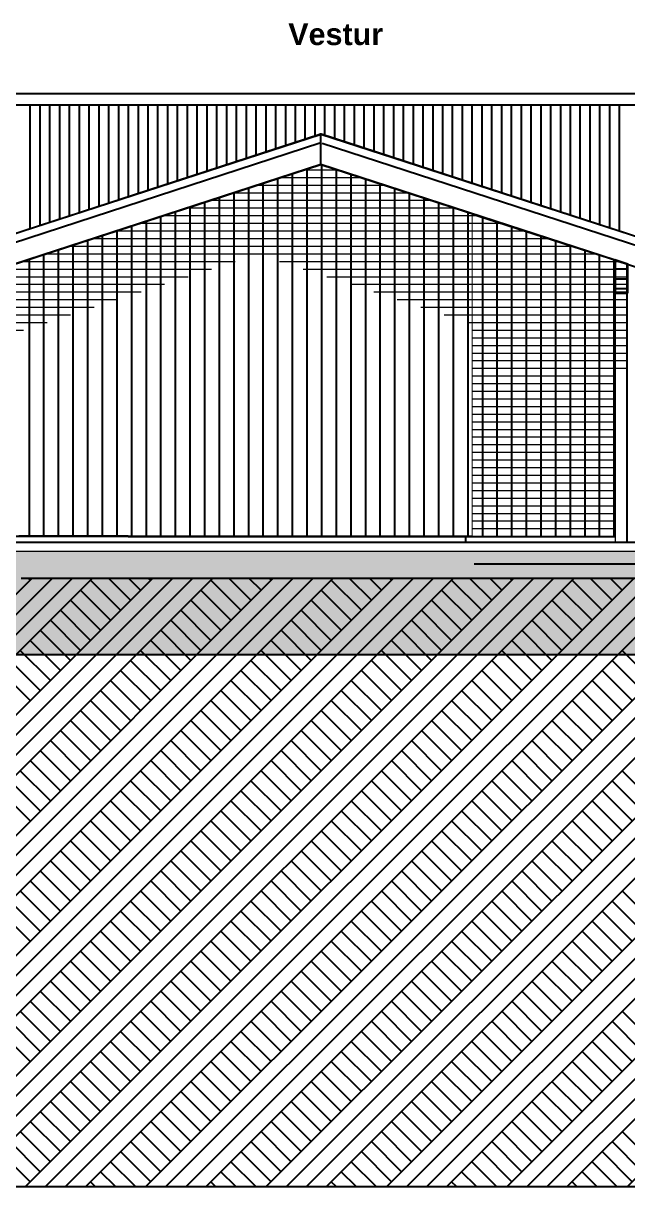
# Model space of a CAD drawing. Header units: millimetres. Extents: x -242231 to 419123, y -2399 to 525285.
# Drawn here: x -227840 to -222302, y 41923 to 52591 of the extents above; entities that cross this region are included whole.
import ezdxf

# ---------------------------------------------------------------- set-up
doc = ezdxf.new("R2010")
doc.units = ezdxf.units.MM
doc.set_wipeout_variables(frame=1)
doc.linetypes.add('Wipeout_Contour', pattern=[1000, 0, -1000])
doc.layers.add('Text', color=7, linetype='Continuous')
doc.styles.add('GENERATED_STYLE_1', font='swissb.ttf')
pattern_1 = [(0, (-212139.076, 47887.406), (0, 70), [])]

msp = doc.modelspace()

# ---------------------------------------------------------------- hatches: boundary and pattern name
at = {"linetype": 'Continuous', "lineweight": 0}
msp.add_hatch(color=255, dxfattribs=at).paths.add_polyline_path([(-236003.235, 46804.206), (-217445.945, 46804.206), (-217445.945, 47754.206), (-236003.235, 47754.206)], flags=0)

# ---------------------------------------------------------------- linework, layer by layer
at = {"linetype": 'Continuous'}
for p, q in [((-236003.235, 47754.206), (-217445.945, 47754.206)), ((-219877.895, 47631.406), (-223708.265, 47631.406)), ((-212143.888, 47500.052), (-227860.639, 47500.052)), ((-236003.235, 46804.206), (-217445.945, 46804.206)), ((-241594.239, 41923.199), (-194002.999, 41929.66))]:
    msp.add_line(p, q, dxfattribs=at)
at = {"color": 251, "linetype": 'Continuous', "lineweight": 25}
for p, q in [((-233336.327, 41924.32), (-227760.595, 47500.052)), ((-233152.455, 41924.345), (-227576.748, 47500.052)), ((-232968.582, 41924.37), (-227392.9, 47500.052)), ((-232784.709, 41924.395), (-227209.052, 47500.052)), ((-232233.091, 41924.47), (-226657.509, 47500.052)), ((-232049.218, 41924.495), (-226473.661, 47500.052)), ((-231865.346, 41924.52), (-226289.813, 47500.052)), ((-231681.473, 41924.545), (-226105.966, 47500.052)), ((-231129.855, 41924.62), (-225554.422, 47500.052)), ((-230945.982, 41924.644), (-225370.575, 47500.052)), ((-230762.109, 41924.669), (-225186.727, 47500.052)), ((-230578.237, 41924.694), (-225002.879, 47500.052)), ((-230026.618, 41924.769), (-224451.336, 47500.052)), ((-229842.746, 41924.794), (-224267.488, 47500.052)), ((-229658.873, 41924.819), (-224083.64, 47500.052)), ((-229475, 41924.844), (-223899.793, 47500.052)), ((-228923.382, 41924.919), (-223348.249, 47500.052)), ((-228739.509, 41924.944), (-223164.402, 47500.052)), ((-228555.637, 41924.969), (-222980.554, 47500.052)), ((-228371.764, 41924.994), (-222796.706, 47500.052)), ((-227820.146, 41925.069), (-222245.163, 47500.052)), ((-227776.134, 47484.513), (-227791.673, 47500.052)), ((-227636.273, 41925.094), (-222061.315, 47500.052)), ((-227452.4, 41925.119), (-221877.467, 47500.052)), ((-227268.528, 41925.144), (-221693.619, 47500.052)), ((-226948.819, 47208.742), (-227224.591, 47484.513)), ((-226856.895, 47300.665), (-227056.282, 47500.052)), ((-226764.971, 47392.589), (-226872.434, 47500.052)), ((-226716.909, 41925.219), (-221142.076, 47500.052)), ((-226673.048, 47484.513), (-226688.586, 47500.052)), ((-226533.037, 41925.244), (-220958.228, 47500.052)), ((-226349.164, 41925.269), (-220774.381, 47500.052)), ((-226165.291, 41925.294), (-220590.533, 47500.052)), ((-225845.733, 47208.742), (-226121.504, 47484.513)), ((-225753.809, 47300.665), (-225953.195, 47500.052)), ((-225661.885, 47392.589), (-225769.347, 47500.052)), ((-225613.673, 41925.368), (-220038.99, 47500.052)), ((-225569.961, 47484.513), (-225585.5, 47500.052)), ((-225429.8, 41925.393), (-219855.142, 47500.052)), ((-225245.928, 41925.418), (-219671.294, 47500.052)), ((-225062.055, 41925.443), (-219487.446, 47500.052)), ((-224742.646, 47208.742), (-225018.418, 47484.513)), ((-224650.722, 47300.665), (-224850.109, 47500.052)), ((-224558.798, 47392.589), (-224666.261, 47500.052)), ((-224510.437, 41925.518), (-218935.903, 47500.052)), ((-224466.874, 47484.513), (-224482.413, 47500.052)), ((-224326.564, 41925.543), (-218752.055, 47500.052)), ((-224142.691, 41925.568), (-218568.208, 47500.052)), ((-223958.819, 41925.593), (-218384.36, 47500.052)), ((-223639.56, 47208.742), (-223915.331, 47484.513)), ((-223547.636, 47300.665), (-223747.022, 47500.052)), ((-223455.712, 47392.589), (-223563.174, 47500.052)), ((-223407.2, 41925.668), (-217832.817, 47500.052)), ((-223363.788, 47484.513), (-223379.327, 47500.052)), ((-223223.328, 41925.693), (-217648.969, 47500.052)), ((-223039.455, 41925.718), (-217465.121, 47500.052)), ((-222855.582, 41925.743), (-217281.273, 47500.052)), ((-222536.473, 47208.742), (-222812.245, 47484.513)), ((-222444.549, 47300.665), (-222643.936, 47500.052)), ((-222352.625, 47392.589), (-222460.088, 47500.052)), ((-222303.964, 41925.818), (-216729.73, 47500.052)), ((-227040.743, 47116.818), (-227316.515, 47392.589)), ((-225937.657, 47116.818), (-226213.428, 47392.589)), ((-224834.57, 47116.818), (-225110.342, 47392.589)), ((-223731.483, 47116.818), (-224007.255, 47392.589)), ((-222628.397, 47116.818), (-222904.169, 47392.589)), ((-227132.667, 47024.894), (-227408.439, 47300.665)), ((-226029.58, 47024.894), (-226305.352, 47300.665)), ((-224926.494, 47024.894), (-225202.265, 47300.665)), ((-223823.407, 47024.894), (-224099.179, 47300.665)), ((-222720.321, 47024.894), (-222996.092, 47300.665)), ((-227224.591, 46932.97), (-227500.362, 47208.742)), ((-226121.504, 46932.97), (-226397.276, 47208.742)), ((-225018.418, 46932.97), (-225294.189, 47208.742)), ((-223915.331, 46932.97), (-224191.103, 47208.742)), ((-222812.245, 46932.97), (-223088.016, 47208.742)), ((-227316.515, 46841.046), (-227592.286, 47116.818)), ((-226213.428, 46841.046), (-226489.2, 47116.818)), ((-225110.342, 46841.046), (-225386.113, 47116.818)), ((-224007.255, 46841.046), (-224283.027, 47116.818)), ((-222904.169, 46841.046), (-223179.94, 47116.818)), ((-227408.439, 46749.122), (-227684.21, 47024.894)), ((-226305.352, 46749.122), (-226581.124, 47024.894)), ((-225202.265, 46749.122), (-225478.037, 47024.894)), ((-224099.179, 46749.122), (-224374.951, 47024.894)), ((-222996.092, 46749.122), (-223271.864, 47024.894)), ((-227592.286, 46565.274), (-227868.058, 46841.046)), ((-227500.362, 46657.198), (-227776.134, 46932.97)), ((-226489.2, 46565.274), (-226764.971, 46841.046)), ((-226397.276, 46657.198), (-226673.048, 46932.97)), ((-225386.113, 46565.274), (-225661.885, 46841.046)), ((-225294.189, 46657.198), (-225569.961, 46932.97)), ((-224283.027, 46565.274), (-224558.798, 46841.046)), ((-224191.103, 46657.198), (-224466.874, 46932.97)), ((-223179.94, 46565.274), (-223455.712, 46841.046)), ((-223088.016, 46657.198), (-223363.788, 46932.97)), ((-222076.854, 46565.274), (-222352.625, 46841.046)), ((-227684.21, 46473.351), (-227959.982, 46749.122)), ((-226581.124, 46473.351), (-226856.895, 46749.122)), ((-225478.037, 46473.351), (-225753.809, 46749.122)), ((-224374.951, 46473.351), (-224650.722, 46749.122)), ((-223271.864, 46473.351), (-223547.636, 46749.122)), ((-222168.778, 46473.351), (-222444.549, 46749.122)), ((-227776.134, 46381.427), (-228051.906, 46657.198)), ((-226673.048, 46381.427), (-226948.819, 46657.198)), ((-225569.961, 46381.427), (-225845.733, 46657.198)), ((-224466.874, 46381.427), (-224742.646, 46657.198)), ((-223363.788, 46381.427), (-223639.56, 46657.198)), ((-222260.701, 46381.427), (-222536.473, 46657.198)), ((-226764.971, 46289.503), (-227040.743, 46565.274)), ((-225661.885, 46289.503), (-225937.657, 46565.274)), ((-224558.798, 46289.503), (-224834.57, 46565.274)), ((-223455.712, 46289.503), (-223731.483, 46565.274)), ((-222352.625, 46289.503), (-222628.397, 46565.274)), ((-226856.895, 46197.579), (-227132.667, 46473.351)), ((-225753.809, 46197.579), (-226029.58, 46473.351)), ((-224650.722, 46197.579), (-224926.494, 46473.351)), ((-223547.636, 46197.579), (-223823.407, 46473.351)), ((-222444.549, 46197.579), (-222720.321, 46473.351)), ((-226948.819, 46105.655), (-227224.591, 46381.427)), ((-225845.733, 46105.655), (-226121.504, 46381.427)), ((-224742.646, 46105.655), (-225018.418, 46381.427)), ((-223639.56, 46105.655), (-223915.331, 46381.427)), ((-222536.473, 46105.655), (-222812.245, 46381.427)), ((-227132.667, 45921.807), (-227408.439, 46197.579)), ((-227040.743, 46013.731), (-227316.515, 46289.503)), ((-226029.58, 45921.807), (-226305.352, 46197.579)), ((-225937.657, 46013.731), (-226213.428, 46289.503)), ((-224926.494, 45921.807), (-225202.265, 46197.579)), ((-224834.57, 46013.731), (-225110.342, 46289.503)), ((-223823.407, 45921.807), (-224099.179, 46197.579)), ((-223731.483, 46013.731), (-224007.255, 46289.503)), ((-222720.321, 45921.807), (-222996.092, 46197.579)), ((-222628.397, 46013.731), (-222904.169, 46289.503)), ((-227224.591, 45829.883), (-227500.362, 46105.655)), ((-226121.504, 45829.883), (-226397.276, 46105.655)), ((-225018.418, 45829.883), (-225294.189, 46105.655)), ((-223915.331, 45829.883), (-224191.103, 46105.655)), ((-222812.245, 45829.883), (-223088.016, 46105.655)), ((-227316.515, 45737.96), (-227592.286, 46013.731)), ((-226213.428, 45737.96), (-226489.2, 46013.731)), ((-225110.342, 45737.96), (-225386.113, 46013.731)), ((-224007.255, 45737.96), (-224283.027, 46013.731)), ((-222904.169, 45737.96), (-223179.94, 46013.731)), ((-227408.439, 45646.036), (-227684.21, 45921.807)), ((-226305.352, 45646.036), (-226581.124, 45921.807)), ((-225202.265, 45646.036), (-225478.037, 45921.807)), ((-224099.179, 45646.036), (-224374.951, 45921.807)), ((-222996.092, 45646.036), (-223271.864, 45921.807)), ((-227500.362, 45554.112), (-227776.134, 45829.883)), ((-226397.276, 45554.112), (-226673.048, 45829.883)), ((-225294.189, 45554.112), (-225569.961, 45829.883)), ((-224191.103, 45554.112), (-224466.874, 45829.883)), ((-223088.016, 45554.112), (-223363.788, 45829.883)), ((-227592.286, 45462.188), (-227868.058, 45737.96)), ((-226489.2, 45462.188), (-226764.971, 45737.96)), ((-225386.113, 45462.188), (-225661.885, 45737.96)), ((-224283.027, 45462.188), (-224558.798, 45737.96)), ((-223179.94, 45462.188), (-223455.712, 45737.96)), ((-222076.854, 45462.188), (-222352.625, 45737.96)), ((-227776.134, 45278.34), (-228051.906, 45554.112)), ((-227684.21, 45370.264), (-227959.982, 45646.036)), ((-226673.048, 45278.34), (-226948.819, 45554.112)), ((-226581.124, 45370.264), (-226856.895, 45646.036)), ((-225569.961, 45278.34), (-225845.733, 45554.112)), ((-225478.037, 45370.264), (-225753.809, 45646.036)), ((-224466.874, 45278.34), (-224742.646, 45554.112)), ((-224374.951, 45370.264), (-224650.722, 45646.036)), ((-223363.788, 45278.34), (-223639.56, 45554.112)), ((-223271.864, 45370.264), (-223547.636, 45646.036)), ((-222260.701, 45278.34), (-222536.473, 45554.112)), ((-222168.778, 45370.264), (-222444.549, 45646.036)), ((-226764.971, 45186.416), (-227040.743, 45462.188)), ((-225661.885, 45186.416), (-225937.657, 45462.188)), ((-224558.798, 45186.416), (-224834.57, 45462.188)), ((-223455.712, 45186.416), (-223731.483, 45462.188)), ((-222352.625, 45186.416), (-222628.397, 45462.188)), ((-226856.895, 45094.492), (-227132.667, 45370.264)), ((-225753.809, 45094.492), (-226029.58, 45370.264)), ((-224650.722, 45094.492), (-224926.494, 45370.264)), ((-223547.636, 45094.492), (-223823.407, 45370.264)), ((-222444.549, 45094.492), (-222720.321, 45370.264)), ((-226948.819, 45002.568), (-227224.591, 45278.34)), ((-225845.733, 45002.568), (-226121.504, 45278.34)), ((-224742.646, 45002.568), (-225018.418, 45278.34)), ((-223639.56, 45002.568), (-223915.331, 45278.34)), ((-222536.473, 45002.568), (-222812.245, 45278.34)), ((-227040.743, 44910.645), (-227316.515, 45186.416)), ((-225937.657, 44910.645), (-226213.428, 45186.416)), ((-224834.57, 44910.645), (-225110.342, 45186.416)), ((-223731.483, 44910.645), (-224007.255, 45186.416)), ((-222628.397, 44910.645), (-222904.169, 45186.416)), ((-227132.667, 44818.721), (-227408.439, 45094.492)), ((-226029.58, 44818.721), (-226305.352, 45094.492)), ((-224926.494, 44818.721), (-225202.265, 45094.492)), ((-223823.407, 44818.721), (-224099.179, 45094.492)), ((-222720.321, 44818.721), (-222996.092, 45094.492)), ((-227224.591, 44726.797), (-227500.362, 45002.568)), ((-226121.504, 44726.797), (-226397.276, 45002.568)), ((-225018.418, 44726.797), (-225294.189, 45002.568)), ((-223915.331, 44726.797), (-224191.103, 45002.568)), ((-222812.245, 44726.797), (-223088.016, 45002.568)), ((-227408.439, 44542.949), (-227684.21, 44818.721)), ((-227316.515, 44634.873), (-227592.286, 44910.645)), ((-226305.352, 44542.949), (-226581.124, 44818.721)), ((-226213.428, 44634.873), (-226489.2, 44910.645)), ((-225202.265, 44542.949), (-225478.037, 44818.721)), ((-225110.342, 44634.873), (-225386.113, 44910.645)), ((-224099.179, 44542.949), (-224374.951, 44818.721)), ((-224007.255, 44634.873), (-224283.027, 44910.645)), ((-222996.092, 44542.949), (-223271.864, 44818.721)), ((-222904.169, 44634.873), (-223179.94, 44910.645)), ((-227500.362, 44451.025), (-227776.134, 44726.797)), ((-226397.276, 44451.025), (-226673.048, 44726.797)), ((-225294.189, 44451.025), (-225569.961, 44726.797)), ((-224191.103, 44451.025), (-224466.874, 44726.797)), ((-223088.016, 44451.025), (-223363.788, 44726.797)), ((-227592.286, 44359.101), (-227868.058, 44634.873)), ((-226489.2, 44359.101), (-226764.971, 44634.873)), ((-225386.113, 44359.101), (-225661.885, 44634.873)), ((-224283.027, 44359.101), (-224558.798, 44634.873)), ((-223179.94, 44359.101), (-223455.712, 44634.873)), ((-222076.854, 44359.101), (-222352.625, 44634.873)), ((-227684.21, 44267.177), (-227959.982, 44542.949)), ((-226581.124, 44267.177), (-226856.895, 44542.949)), ((-225478.037, 44267.177), (-225753.809, 44542.949)), ((-224374.951, 44267.177), (-224650.722, 44542.949)), ((-223271.864, 44267.177), (-223547.636, 44542.949)), ((-222168.778, 44267.177), (-222444.549, 44542.949)), ((-227776.134, 44175.254), (-228051.906, 44451.025)), ((-226673.048, 44175.254), (-226948.819, 44451.025)), ((-225569.961, 44175.254), (-225845.733, 44451.025)), ((-224466.874, 44175.254), (-224742.646, 44451.025)), ((-223363.788, 44175.254), (-223639.56, 44451.025)), ((-222260.701, 44175.254), (-222536.473, 44451.025)), ((-226764.971, 44083.33), (-227040.743, 44359.101)), ((-225661.885, 44083.33), (-225937.657, 44359.101)), ((-224558.798, 44083.33), (-224834.57, 44359.101)), ((-223455.712, 44083.33), (-223731.483, 44359.101)), ((-222352.625, 44083.33), (-222628.397, 44359.101)), ((-226948.819, 43899.482), (-227224.591, 44175.254)), ((-226856.895, 43991.406), (-227132.667, 44267.177)), ((-225845.733, 43899.482), (-226121.504, 44175.254)), ((-225753.809, 43991.406), (-226029.58, 44267.177)), ((-224742.646, 43899.482), (-225018.418, 44175.254)), ((-224650.722, 43991.406), (-224926.494, 44267.177)), ((-223639.56, 43899.482), (-223915.331, 44175.254)), ((-223547.636, 43991.406), (-223823.407, 44267.177)), ((-222536.473, 43899.482), (-222812.245, 44175.254)), ((-222444.549, 43991.406), (-222720.321, 44267.177)), ((-227040.743, 43807.558), (-227316.515, 44083.33)), ((-225937.657, 43807.558), (-226213.428, 44083.33)), ((-224834.57, 43807.558), (-225110.342, 44083.33)), ((-223731.483, 43807.558), (-224007.255, 44083.33)), ((-222628.397, 43807.558), (-222904.169, 44083.33)), ((-227132.667, 43715.634), (-227408.439, 43991.406)), ((-226029.58, 43715.634), (-226305.352, 43991.406)), ((-224926.494, 43715.634), (-225202.265, 43991.406)), ((-223823.407, 43715.634), (-224099.179, 43991.406)), ((-222720.321, 43715.634), (-222996.092, 43991.406)), ((-227224.591, 43623.71), (-227500.362, 43899.482)), ((-226121.504, 43623.71), (-226397.276, 43899.482)), ((-225018.418, 43623.71), (-225294.189, 43899.482)), ((-223915.331, 43623.71), (-224191.103, 43899.482)), ((-222812.245, 43623.71), (-223088.016, 43899.482)), ((-227316.515, 43531.786), (-227592.286, 43807.558)), ((-226213.428, 43531.786), (-226489.2, 43807.558)), ((-225110.342, 43531.786), (-225386.113, 43807.558)), ((-224007.255, 43531.786), (-224283.027, 43807.558)), ((-222904.169, 43531.786), (-223179.94, 43807.558)), ((-227408.439, 43439.863), (-227684.21, 43715.634)), ((-226305.352, 43439.863), (-226581.124, 43715.634)), ((-225202.265, 43439.863), (-225478.037, 43715.634)), ((-224099.179, 43439.863), (-224374.951, 43715.634)), ((-222996.092, 43439.863), (-223271.864, 43715.634)), ((-227592.286, 43256.015), (-227868.058, 43531.786)), ((-227500.362, 43347.939), (-227776.134, 43623.71)), ((-226489.2, 43256.015), (-226764.971, 43531.786)), ((-226397.276, 43347.939), (-226673.048, 43623.71)), ((-225386.113, 43256.015), (-225661.885, 43531.786)), ((-225294.189, 43347.939), (-225569.961, 43623.71)), ((-224283.027, 43256.015), (-224558.798, 43531.786)), ((-224191.103, 43347.939), (-224466.874, 43623.71)), ((-223179.94, 43256.015), (-223455.712, 43531.786)), ((-223088.016, 43347.939), (-223363.788, 43623.71)), ((-222076.854, 43256.015), (-222352.625, 43531.786)), ((-227684.21, 43164.091), (-227959.982, 43439.863)), ((-226581.124, 43164.091), (-226856.895, 43439.863)), ((-225478.037, 43164.091), (-225753.809, 43439.863)), ((-224374.951, 43164.091), (-224650.722, 43439.863)), ((-223271.864, 43164.091), (-223547.636, 43439.863)), ((-222168.778, 43164.091), (-222444.549, 43439.863)), ((-227776.134, 43072.167), (-228051.906, 43347.939)), ((-226673.048, 43072.167), (-226948.819, 43347.939)), ((-225569.961, 43072.167), (-225845.733, 43347.939)), ((-224466.874, 43072.167), (-224742.646, 43347.939)), ((-223363.788, 43072.167), (-223639.56, 43347.939)), ((-222260.701, 43072.167), (-222536.473, 43347.939)), ((-226764.971, 42980.243), (-227040.743, 43256.015)), ((-225661.885, 42980.243), (-225937.657, 43256.015)), ((-224558.798, 42980.243), (-224834.57, 43256.015)), ((-223455.712, 42980.243), (-223731.483, 43256.015)), ((-222352.625, 42980.243), (-222628.397, 43256.015)), ((-226856.895, 42888.319), (-227132.667, 43164.091)), ((-225753.809, 42888.319), (-226029.58, 43164.091)), ((-224650.722, 42888.319), (-224926.494, 43164.091)), ((-223547.636, 42888.319), (-223823.407, 43164.091)), ((-222444.549, 42888.319), (-222720.321, 43164.091)), ((-226948.819, 42796.395), (-227224.591, 43072.167)), ((-225845.733, 42796.395), (-226121.504, 43072.167)), ((-224742.646, 42796.395), (-225018.418, 43072.167)), ((-223639.56, 42796.395), (-223915.331, 43072.167)), ((-222536.473, 42796.395), (-222812.245, 43072.167)), ((-227132.667, 42612.548), (-227408.439, 42888.319)), ((-227040.743, 42704.472), (-227316.515, 42980.243)), ((-226029.58, 42612.548), (-226305.352, 42888.319)), ((-225937.657, 42704.472), (-226213.428, 42980.243)), ((-224926.494, 42612.548), (-225202.265, 42888.319)), ((-224834.57, 42704.472), (-225110.342, 42980.243)), ((-223823.407, 42612.548), (-224099.179, 42888.319)), ((-223731.483, 42704.472), (-224007.255, 42980.243)), ((-222720.321, 42612.548), (-222996.092, 42888.319)), ((-222628.397, 42704.472), (-222904.169, 42980.243)), ((-227224.591, 42520.624), (-227500.362, 42796.395)), ((-226121.504, 42520.624), (-226397.276, 42796.395)), ((-225018.418, 42520.624), (-225294.189, 42796.395)), ((-223915.331, 42520.624), (-224191.103, 42796.395)), ((-222812.245, 42520.624), (-223088.016, 42796.395)), ((-227316.515, 42428.7), (-227592.286, 42704.472)), ((-226213.428, 42428.7), (-226489.2, 42704.472)), ((-225110.342, 42428.7), (-225386.113, 42704.472)), ((-224007.255, 42428.7), (-224283.027, 42704.472)), ((-222904.169, 42428.7), (-223179.94, 42704.472)), ((-227408.439, 42336.776), (-227684.21, 42612.548)), ((-226305.352, 42336.776), (-226581.124, 42612.548)), ((-225202.265, 42336.776), (-225478.037, 42612.548)), ((-224099.179, 42336.776), (-224374.951, 42612.548)), ((-222996.092, 42336.776), (-223271.864, 42612.548)), ((-227500.362, 42244.852), (-227776.134, 42520.624)), ((-226397.276, 42244.852), (-226673.048, 42520.624)), ((-225294.189, 42244.852), (-225569.961, 42520.624)), ((-224191.103, 42244.852), (-224466.874, 42520.624)), ((-223088.016, 42244.852), (-223363.788, 42520.624)), ((-227592.286, 42152.928), (-227868.058, 42428.7)), ((-226489.2, 42152.928), (-226764.971, 42428.7)), ((-225386.113, 42152.928), (-225661.885, 42428.7)), ((-224283.027, 42152.928), (-224558.798, 42428.7)), ((-223179.94, 42152.928), (-223455.712, 42428.7)), ((-222076.854, 42152.928), (-222352.625, 42428.7)), ((-227776.134, 41969.081), (-228051.906, 42244.852)), ((-227684.21, 42061.004), (-227959.982, 42336.776)), ((-226673.048, 41969.081), (-226948.819, 42244.852)), ((-226581.124, 42061.004), (-226856.895, 42336.776)), ((-225569.961, 41969.081), (-225845.733, 42244.852)), ((-225478.037, 42061.004), (-225753.809, 42336.776)), ((-224466.874, 41969.081), (-224742.646, 42244.852)), ((-224374.951, 42061.004), (-224650.722, 42336.776)), ((-223363.788, 41969.081), (-223639.56, 42244.852)), ((-223271.864, 42061.004), (-223547.636, 42336.776)), ((-222260.701, 41969.081), (-222536.473, 42244.852)), ((-222168.778, 42061.004), (-222444.549, 42336.776)), ((-226813.02, 41925.206), (-227040.743, 42152.928)), ((-225710.084, 41925.355), (-225937.657, 42152.928)), ((-224607.147, 41925.505), (-224834.57, 42152.928)), ((-223504.21, 41925.655), (-223731.483, 42152.928)), ((-222401.273, 41925.805), (-222628.397, 42152.928)), ((-226996.843, 41925.181), (-227132.667, 42061.004)), ((-225893.906, 41925.33), (-226029.58, 42061.004)), ((-224790.97, 41925.48), (-224926.494, 42061.004)), ((-223688.033, 41925.63), (-223823.407, 42061.004)), ((-222585.096, 41925.78), (-222720.321, 42061.004)), ((-227180.666, 41925.156), (-227224.591, 41969.081)), ((-226077.729, 41925.305), (-226121.504, 41969.081)), ((-224974.792, 41925.455), (-225018.418, 41969.081)), ((-223871.856, 41925.605), (-223915.331, 41969.081)), ((-222768.919, 41925.755), (-222812.245, 41969.081))]:
    msp.add_line(p, q, dxfattribs=at)

# ---------------------------------------------------------------- texts
at = {"layer": 'Text', "linetype": 'Continuous', "insert": (-225412.552, 52590.914), "char_height": 200, "attachment_point": 1, "style": 'GENERATED_STYLE_1'}
msp.add_mtext('Vestur', dxfattribs=at)

# ---------------------------------------------------------------- wipeouts: each hides what was drawn before it
at = {"color": 254, "linetype": 'Wipeout_Contour', "lineweight": 0, "ltscale": 97924.303791}
msp.add_wipeout([(-223723.901, 47887.406), (-223723.901, 50844.386), (-225114.489, 51296.216), (-225114.489, 51295.67), (-227924.36, 50382.687), (-227924.36, 47887.431), (-227924.36, 47887.406)], dxfattribs=at)
at = {"color": 254, "linetype": 'Wipeout_Contour', "lineweight": 0, "ltscale": 62091.004808}
msp.add_wipeout([(-222305.847, 50161.678), (-222305.847, 47834.256), (-222300.606, 47834.256), (-222300.606, 50381.93), (-222302.897, 50382.674), (-222302.897, 50161.678)], dxfattribs=at)

# ---------------------------------------------------------------- next in the draw order: hatches: boundary and pattern name
at = {"linetype": 'Continuous', "lineweight": 15}
h = msp.add_hatch(dxfattribs=at)
h.set_pattern_fill('50__', color=251, style=0, pattern_type=2)
h.set_pattern_definition(pattern_1)
h.paths.add_polyline_path([(-223723.901, 49833.348), (-223723.901, 50844.386), (-225114.489, 51296.216), (-225114.489, 51295.67), (-227924.36, 50382.687), (-227924.36, 49749.281), (-225695.9, 50473.431), (-225695.586, 50473.875)], flags=0)
h = msp.add_hatch(dxfattribs=at)
h.set_pattern_fill('50__', color=251, style=0, pattern_type=2)
h.set_pattern_definition(pattern_1)
h.paths.add_polyline_path([(-222300.606, 49451.776), (-222300.606, 50381.93), (-222302.897, 50382.674), (-222302.897, 50161.678), (-222305.847, 50161.678), (-222305.847, 49460.494)], flags=0)

# ---------------------------------------------------------------- next in the draw order: linework, layer by layer
at = {"linetype": 'Continuous'}
for p in [(-223723.901, 50844.386), (-227924.36, 47887.406)]:
    msp.add_line(p, (-223723.901, 47887.406), dxfattribs=at)

# ---------------------------------------------------------------- next in the draw order: wipeouts: each hides what was drawn before it
at = {"color": 254, "linetype": 'Wipeout_Contour', "lineweight": 0, "ltscale": 60039.631354}
msp.add_wipeout([(-228484.638, 50200.642), (-225114.489, 51295.67), (-225114.489, 51574.3), (-228566.526, 50452.666)], dxfattribs=at)
at = {"color": 254, "linetype": 'Wipeout_Contour', "lineweight": 0, "ltscale": 77061.924625}
msp.add_wipeout([(-223723.908, 50844.389), (-223723.908, 47887.406), (-223723.908, 47886.364), (-222420.606, 47886.364), (-222420.606, 50161.678), (-222422.897, 50161.678), (-222422.897, 50421.664)], dxfattribs=at)

# ---------------------------------------------------------------- next in the draw order: hatches: boundary and pattern name
at = {"linetype": 'Continuous', "lineweight": 15}
h = msp.add_hatch(dxfattribs=at)
h.set_pattern_fill('50__', color=251, style=0, pattern_type=2)
h.set_pattern_definition(pattern_1)
h.paths.add_polyline_path([(-223723.908, 50844.389), (-223723.908, 47887.406), (-223723.908, 47886.364), (-222420.606, 47886.364), (-222420.606, 50161.678), (-222422.897, 50161.678), (-222422.897, 50421.664)], flags=0)

# ---------------------------------------------------------------- next in the draw order: linework, layer by layer
at = {"linetype": 'Continuous'}
for p, q in [((-228566.526, 50452.666), (-225114.489, 51574.3)), ((-228484.638, 50200.642), (-225114.489, 51295.67)), ((-225114.489, 51295.67), (-225114.489, 51296.216)), ((-223723.908, 47887.406), (-223723.908, 47886.364)), ((-223723.908, 47886.364), (-222420.606, 47886.364))]:
    msp.add_line(p, q, dxfattribs=at)

# ---------------------------------------------------------------- next in the draw order: wipeouts: each hides what was drawn before it
at = {"color": 254, "linetype": 'Wipeout_Contour', "lineweight": 0, "ltscale": 41615.756163}
msp.add_wipeout([(-222420.606, 47834.256), (-222416.697, 47834.256), (-222416.697, 50161.678), (-222420.606, 50161.678)], dxfattribs=at)

# ---------------------------------------------------------------- next in the draw order: hatches: boundary and pattern name
at = {"linetype": 'Continuous', "lineweight": 15}
h = msp.add_hatch(dxfattribs=at)
h.set_pattern_fill('50__', color=251, style=0, pattern_type=2)
h.set_pattern_definition(pattern_1)
h.paths.add_polyline_path([(-222416.697, 49183.614), (-222416.697, 50161.678), (-222420.606, 50161.678), (-222420.606, 49178.086)], flags=0)

# ---------------------------------------------------------------- next in the draw order: linework, layer by layer
at = {"linetype": 'Continuous'}
msp.add_line((-222420.606, 47834.256), (-222420.606, 50161.678), dxfattribs=at)

# ---------------------------------------------------------------- next in the draw order: wipeouts: each hides what was drawn before it
at = {"color": 254, "linetype": 'Wipeout_Contour', "lineweight": 0, "ltscale": 41496.669802}
msp.add_wipeout([(-222415.847, 47834.256), (-222305.847, 47834.256), (-222305.847, 50383.633), (-222415.847, 50419.374)], dxfattribs=at)

# ---------------------------------------------------------------- next in the draw order: hatches: boundary and pattern name
at = {"linetype": 'Continuous', "lineweight": 15}
h = msp.add_hatch(dxfattribs=at)
h.set_pattern_fill('50__', color=251, style=0, pattern_type=2)
h.set_pattern_definition(pattern_1)
h.paths.add_polyline_path([(-222305.847, 49375.314), (-222305.847, 50383.633), (-222415.847, 50419.374), (-222415.847, 49411.056)], flags=0)

# ---------------------------------------------------------------- next in the draw order: linework, layer by layer
at = {"linetype": 'Continuous'}
for p, q in [((-222415.847, 47834.256), (-222415.847, 50419.374)), ((-222305.847, 47834.256), (-222305.847, 50383.633))]:
    msp.add_line(p, q, dxfattribs=at)

# ---------------------------------------------------------------- next in the draw order: wipeouts: each hides what was drawn before it
at = {"color": 254, "linetype": 'Wipeout_Contour', "lineweight": 0, "ltscale": 41606.350992}
msp.add_wipeout([(-222416.697, 47834.256), (-222415.847, 47834.256), (-222415.847, 50161.678), (-222416.697, 50161.678)], dxfattribs=at)

# ---------------------------------------------------------------- next in the draw order: hatches: boundary and pattern name
at = {"linetype": 'Continuous', "lineweight": 15}
h = msp.add_hatch(dxfattribs=at)
h.set_pattern_fill('50__', color=251, style=0, pattern_type=2)
h.set_pattern_definition(pattern_1)
h.paths.add_polyline_path([(-222415.847, 49184.816), (-222415.847, 50161.678), (-222416.697, 50161.678), (-222416.697, 49183.614)], flags=0)

# ---------------------------------------------------------------- next in the draw order: linework, layer by layer
at = {"linetype": 'Continuous'}
for p, q in [((-222416.697, 47834.256), (-222416.697, 50161.678)), ((-222419.604, 50114.941), (-222301.977, 50114.941))]:
    msp.add_line(p, q, dxfattribs=at)

# ---------------------------------------------------------------- next in the draw order: wipeouts: each hides what was drawn before it
at = {"color": 254, "linetype": 'Wipeout_Contour', "lineweight": 0, "ltscale": 46567.389179}
msp.add_wipeout([(-225114.489, 51296.216), (-221705.977, 50188.723), (-221624.09, 50440.747), (-225114.489, 51574.846)], dxfattribs=at)
at = {"color": 254, "linetype": 'Wipeout_Contour', "lineweight": 0, "ltscale": 78606.329372}
msp.add_wipeout([(-222420.606, 47834.256), (-222420.606, 47886.364), (-223723.908, 47886.364), (-223723.908, 47887.406), (-223783.957, 47887.406), (-223783.957, 47834.256), (-223723.901, 47834.256)], dxfattribs=at)

# ---------------------------------------------------------------- next in the draw order: linework, layer by layer
at = {"linetype": 'Continuous'}
for p, q in [((-225114.489, 51574.846), (-221624.09, 50440.747)), ((-225114.489, 51574.3), (-225114.489, 51574.846)), ((-225114.489, 51296.216), (-221705.977, 50188.723)), ((-222301.977, 50114.941), (-222301.977, 50382.375)), ((-222416.414, 50143.999), (-222415.847, 50143.999))]:
    msp.add_line(p, q, dxfattribs=at)
at = {"color": 251, "linetype": 'Continuous', "lineweight": 25}
for p, q in [((-222419.604, 50338.224), (-222301.977, 50338.224)), ((-222419.604, 50248.224), (-222301.977, 50248.224)), ((-222419.604, 50158.224), (-222301.977, 50158.224))]:
    msp.add_line(p, q, dxfattribs=at)

# ---------------------------------------------------------------- next in the draw order: wipeouts: each hides what was drawn before it
at = {"color": 254, "linetype": 'Wipeout_Contour', "lineweight": 0, "ltscale": 54737.877708}
msp.add_wipeout([(-227863.027, 47834.256), (-223783.957, 47834.256), (-223783.957, 47887.406), (-227863.027, 47887.406)], dxfattribs=at)

# ---------------------------------------------------------------- next in the draw order: linework, layer by layer
at = {"linetype": 'Continuous'}
for p, q in [((-227880.032, 47890.335), (-226879.477, 47890.335)), ((-223783.957, 47834.256), (-223783.957, 47887.406))]:
    msp.add_line(p, q, dxfattribs=at)

# ---------------------------------------------------------------- next in the draw order: wipeouts: each hides what was drawn before it
at = {"color": 254, "linetype": 'Wipeout_Contour', "lineweight": 0, "ltscale": 169878.06319}
msp.add_wipeout([(-232749.553, 50447.765), (-228574.946, 50447.765), (-228565.893, 50450.718), (-228566.526, 50452.666), (-226951.802, 50977.321), (-225113.132, 51577.194), (-223003.469, 50888.934), (-221624.09, 50440.747), (-221624.625, 50439.099), (-221620.689, 50437.814), (-215048.403, 50437.814), (-215048.403, 51945.115), (-232749.553, 51945.115)], dxfattribs=at)

# ---------------------------------------------------------------- next in the draw order: linework, layer by layer
at = {"linetype": 'Continuous'}
for p, q in [((-215048.403, 51945.115), (-232749.553, 51945.115)), ((-219719.138, 51839.4), (-232749.549, 51839.4)), ((-222301.977, 50382.375), (-222419.604, 50420.499)), ((-222419.604, 50420.499), (-222419.604, 50114.941)), ((-222415.847, 50143.999), (-222415.847, 50418.828))]:
    msp.add_line(p, q, dxfattribs=at)
at = {"color": 251, "linetype": 'Continuous', "lineweight": 25}
for p, q in [((-227779.029, 51839.4), (-227779.029, 50709.312)), ((-227689.029, 51839.4), (-227689.029, 50738.612)), ((-227599.029, 51839.4), (-227599.029, 50767.911)), ((-227509.029, 51839.4), (-227509.029, 50797.211)), ((-227419.029, 51839.4), (-227419.029, 50826.51)), ((-227329.029, 51839.4), (-227329.029, 50855.81)), ((-227239.029, 51839.4), (-227239.029, 50885.109)), ((-227149.029, 51839.4), (-227149.029, 50914.409)), ((-227059.029, 51839.4), (-227059.029, 50943.708)), ((-222919.029, 51839.4), (-222919.029, 50862.539)), ((-222829.029, 51839.4), (-222829.029, 50833.168)), ((-222739.029, 51839.4), (-222739.029, 50803.797)), ((-222649.029, 51839.4), (-222649.029, 50774.427)), ((-222559.029, 51839.4), (-222559.029, 50745.056)), ((-222469.029, 51839.4), (-222469.029, 50715.685)), ((-222379.029, 51839.4), (-222379.029, 50686.314)), ((-226983.795, 50688.125), (-226983.795, 47890.335)), ((-227251.795, 50601.083), (-227251.795, 47890.335)), ((-227117.795, 50644.604), (-227117.795, 47890.335)), ((-227653.795, 50470.52), (-227653.795, 47890.335)), ((-227519.795, 50514.041), (-227519.795, 47890.335)), ((-227385.795, 50557.562), (-227385.795, 47890.335)), ((-227787.795, 50426.999), (-227787.795, 47890.335))]:
    msp.add_line(p, q, dxfattribs=at)

# ---------------------------------------------------------------- next in the draw order: wipeouts: each hides what was drawn before it
at = {"color": 254, "linetype": 'Wipeout_Contour', "lineweight": 0, "ltscale": 51034.68895}
msp.add_wipeout([(-225113.132, 51574.405), (-223724.728, 51123.286), (-223724.729, 51124.239), (-225113.132, 51577.194)], dxfattribs=at)
at = {"color": 254, "linetype": 'Wipeout_Contour', "lineweight": 0, "ltscale": 50659.315126}
msp.add_wipeout([(-227924.328, 47834.25), (-227924.328, 47754.206), (-221682.618, 47754.206), (-221682.618, 47834.256)], dxfattribs=at)

# ---------------------------------------------------------------- next in the draw order: hatches: boundary and pattern name
at = {"linetype": 'Continuous', "lineweight": 15}
h = msp.add_hatch(dxfattribs=at)
h.set_pattern_fill('50__', color=251, style=0, pattern_type=2)
h.set_pattern_definition(pattern_1)
h.paths.add_polyline_path([(-225113.132, 51574.405), (-223724.728, 51123.286), (-223724.729, 51124.239), (-225113.132, 51577.194)], flags=0)

# ---------------------------------------------------------------- next in the draw order: linework, layer by layer
at = {"color": 251, "linetype": 'Continuous', "lineweight": 25}
for p, q in [((-224989.029, 51839.4), (-224989.029, 51538.066)), ((-224899.029, 51839.4), (-224899.029, 51508.695)), ((-224809.029, 51839.4), (-224809.029, 51479.324)), ((-224719.029, 51839.4), (-224719.029, 51449.953)), ((-224629.029, 51839.4), (-224629.029, 51420.583)), ((-224539.029, 51839.4), (-224539.029, 51391.212)), ((-224449.029, 51839.4), (-224449.029, 51361.841)), ((-224359.029, 51839.4), (-224359.029, 51332.471)), ((-224269.029, 51839.4), (-224269.029, 51303.1)), ((-224179.029, 51839.4), (-224179.029, 51273.729)), ((-224089.029, 51839.4), (-224089.029, 51244.358)), ((-223999.029, 51839.4), (-223999.029, 51214.988)), ((-223909.029, 51839.4), (-223909.029, 51185.617)), ((-223819.029, 51839.4), (-223819.029, 51156.246)), ((-224973.795, 51249.955), (-224973.795, 47885.727)), ((-224839.795, 51206.416), (-224839.795, 47885.727)), ((-224705.795, 51162.877), (-224705.795, 47885.727)), ((-224571.795, 51119.338), (-224571.795, 47885.727)), ((-224437.795, 51075.798), (-224437.795, 47885.727)), ((-224303.795, 51032.259), (-224303.795, 47885.727)), ((-226313.795, 50905.729), (-226313.795, 47885.727)), ((-224169.795, 50988.72), (-224169.795, 47885.727)), ((-224035.795, 50945.181), (-224035.795, 47885.727)), ((-223901.795, 50901.641), (-223901.795, 47885.727)), ((-226581.795, 50818.687), (-226581.795, 47885.727)), ((-226447.795, 50862.208), (-226447.795, 47885.727)), ((-223633.795, 50814.563), (-223633.795, 47885.727)), ((-226849.795, 50731.645), (-226849.795, 47885.727)), ((-226715.795, 50775.166), (-226715.795, 47885.727)), ((-223499.795, 50771.024), (-223499.795, 47885.727)), ((-223365.795, 50727.484), (-223365.795, 47885.727)), ((-223231.795, 50683.945), (-223231.795, 47885.727)), ((-223097.795, 50640.406), (-223097.795, 47885.727)), ((-222963.795, 50596.867), (-222963.795, 47885.727)), ((-222829.795, 50553.327), (-222829.795, 47885.727)), ((-222695.795, 50509.788), (-222695.795, 47885.727)), ((-222561.795, 50466.249), (-222561.795, 47885.727)), ((-222427.795, 50422.71), (-222427.795, 47885.727))]:
    msp.add_line(p, q, dxfattribs=at)
at = {"linetype": 'Continuous'}
for p, q in [((-222416.414, 47885.727), (-222416.414, 50143.999)), ((-227924.376, 47834.256), (-221682.618, 47834.256)), ((-226879.477, 47890.335), (-226879.477, 47885.727)), ((-226879.477, 47885.727), (-222416.414, 47885.727))]:
    msp.add_line(p, q, dxfattribs=at)

# ---------------------------------------------------------------- next in the draw order: wipeouts: each hides what was drawn before it
at = {"color": 254, "linetype": 'Wipeout_Contour', "lineweight": 0, "ltscale": 69087.962916}
msp.add_wipeout([(-225113.132, 51574.405), (-225113.132, 51577.194), (-226951.802, 50977.321), (-225114.489, 51574.3), (-225114.489, 51574.846)], dxfattribs=at)
at = {"color": 254, "linetype": 'Wipeout_Contour', "lineweight": 0, "ltscale": 35329.414958}
msp.add_wipeout([(-223724.728, 51123.286), (-223003.469, 50888.934), (-223724.729, 51124.239)], dxfattribs=at)

# ---------------------------------------------------------------- next in the draw order: hatches: boundary and pattern name
at = {"linetype": 'Continuous', "lineweight": 15}
h = msp.add_hatch(dxfattribs=at)
h.set_pattern_fill('50__', color=251, style=0, pattern_type=2)
h.set_pattern_definition(pattern_1)
h.paths.add_polyline_path([(-223724.728, 51123.286), (-223003.469, 50888.934), (-223724.729, 51124.239)], flags=0)

# ---------------------------------------------------------------- next in the draw order: linework, layer by layer
at = {"color": 251, "linetype": 'Continuous', "lineweight": 25}
for p, q in [((-226969.029, 51839.4), (-226969.029, 50973.008)), ((-226879.029, 51839.4), (-226879.029, 51002.307)), ((-226789.029, 51839.4), (-226789.029, 51031.607)), ((-226699.029, 51839.4), (-226699.029, 51060.906)), ((-226609.029, 51839.4), (-226609.029, 51090.206)), ((-226519.029, 51839.4), (-226519.029, 51119.505)), ((-226429.029, 51839.4), (-226429.029, 51148.805)), ((-226339.029, 51839.4), (-226339.029, 51178.104)), ((-226249.029, 51839.4), (-226249.029, 51207.404)), ((-226159.029, 51839.4), (-226159.029, 51236.703)), ((-226069.029, 51839.4), (-226069.029, 51266.003)), ((-225979.029, 51839.4), (-225979.029, 51295.302)), ((-225889.029, 51839.4), (-225889.029, 51324.602)), ((-225799.029, 51839.4), (-225799.029, 51353.901)), ((-225709.029, 51839.4), (-225709.029, 51383.201)), ((-225619.029, 51839.4), (-225619.029, 51412.5)), ((-225529.029, 51839.4), (-225529.029, 51441.8)), ((-225439.029, 51839.4), (-225439.029, 51471.099)), ((-225349.029, 51839.4), (-225349.029, 51500.399)), ((-225259.029, 51839.4), (-225259.029, 51529.698)), ((-225169.029, 51839.4), (-225169.029, 51558.998)), ((-225079.029, 51839.4), (-225079.029, 51567.436)), ((-223729.029, 51839.4), (-223729.029, 51126.875)), ((-223639.029, 51839.4), (-223639.029, 51097.505)), ((-223549.029, 51839.4), (-223549.029, 51068.134)), ((-223459.029, 51839.4), (-223459.029, 51038.763)), ((-223369.029, 51839.4), (-223369.029, 51009.392)), ((-223279.029, 51839.4), (-223279.029, 50980.022)), ((-223189.029, 51839.4), (-223189.029, 50950.651)), ((-223099.029, 51839.4), (-223099.029, 50921.28)), ((-223009.029, 51839.4), (-223009.029, 50891.909)), ((-225375.795, 51210.375), (-225375.795, 47885.727)), ((-225241.795, 51253.896), (-225241.795, 47885.727)), ((-225107.795, 51293.495), (-225107.795, 47885.727)), ((-225643.795, 51123.333), (-225643.795, 47885.727)), ((-225509.795, 51166.854), (-225509.795, 47885.727)), ((-226045.795, 50992.771), (-226045.795, 47885.727)), ((-225911.795, 51036.291), (-225911.795, 47885.727)), ((-225777.795, 51079.812), (-225777.795, 47885.727)), ((-226179.795, 50949.25), (-226179.795, 47885.727)), ((-223767.795, 50858.102), (-223767.795, 47885.727))]:
    msp.add_line(p, q, dxfattribs=at)
at = {"linetype": 'Continuous'}
for p, q in [((-228582.432, 50447.765), (-225111.03, 51577.879)), ((-226951.802, 50977.321), (-225113.132, 51577.194)), ((-225114.489, 51295.67), (-225114.489, 51584.638)), ((-225113.132, 51577.194), (-223003.469, 50888.934)), ((-225113.132, 51574.405), (-225113.132, 51577.194)), ((-225111.03, 51577.879), (-221617.557, 50437.814)), ((-228513.925, 50386.161), (-225122.577, 51493.542)), ((-225100.415, 51490.511), (-221620.689, 50357.406)), ((-225113.831, 51295.456), (-227930.629, 50380.609)), ((-222415.847, 50418.828), (-225113.831, 51295.456))]:
    msp.add_line(p, q, dxfattribs=at)

# ---------------------------------------------------------------- next in the draw order: wipeouts: each hides what was drawn before it
at = {"color": 254, "linetype": 'Wipeout_Contour', "lineweight": 0, "ltscale": 42233.282623}
msp.add_wipeout([(-222415.847, 50161.678), (-222415.847, 50419.374), (-222422.897, 50421.664), (-222422.897, 50161.678)], dxfattribs=at)
at = {"color": 254, "linetype": 'Wipeout_Contour', "lineweight": 0, "ltscale": 41767.579251}
msp.add_wipeout([(-222302.897, 50382.674), (-222305.847, 50383.633), (-222305.847, 50161.678), (-222302.897, 50161.678)], dxfattribs=at)

# ---------------------------------------------------------------- next in the draw order: hatches: boundary and pattern name
at = {"linetype": 'Continuous', "lineweight": 15}
h = msp.add_hatch(dxfattribs=at)
h.set_pattern_fill('50__', color=251, style=0, pattern_type=2)
h.set_pattern_definition(pattern_1)
h.paths.add_polyline_path([(-222415.847, 50161.678), (-222415.847, 50419.374), (-222422.897, 50421.664), (-222422.897, 50161.678)], flags=0)
h = msp.add_hatch(dxfattribs=at)
h.set_pattern_fill('50__', color=251, style=0, pattern_type=2)
h.set_pattern_definition(pattern_1)
h.paths.add_polyline_path([(-222302.897, 50382.674), (-222305.847, 50383.633), (-222305.847, 50161.678), (-222302.897, 50161.678)], flags=0)

# ---------------------------------------------------------------- next in the draw order: linework, layer by layer
at = {"linetype": 'Continuous'}
for p, q in [((-222422.897, 50161.678), (-222422.897, 50421.664)), ((-222302.897, 50161.678), (-222302.897, 50382.674)), ((-222302.789, 50382.639), (-222302.789, 50381.93)), ((-222422.897, 50161.678), (-222415.847, 50161.678)), ((-222305.847, 50161.678), (-222302.897, 50161.678)), ((-222302.789, 50161.678), (-222302.897, 50161.678))]:
    msp.add_line(p, q, dxfattribs=at)

doc.saveas('drawing.dxf')
